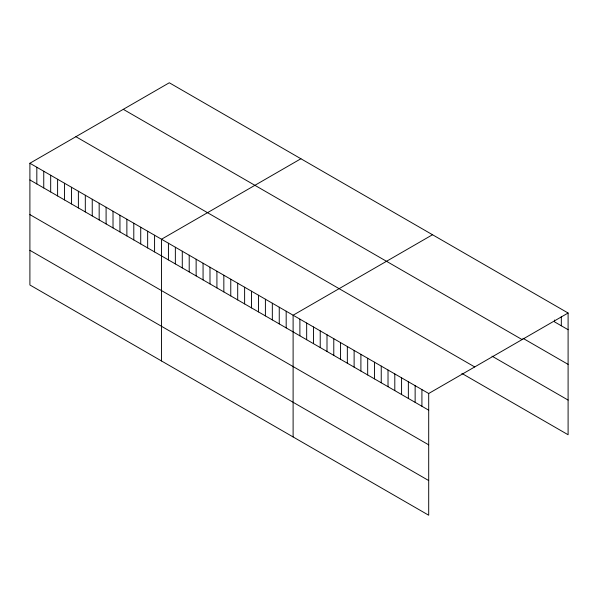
<?xml version="1.0" encoding="UTF-8"?>
<svg xmlns="http://www.w3.org/2000/svg" width="598" height="598" viewBox="0 0 598 598"><rect width="100%" height="100%" fill="white"/><g stroke="black" fill="none" stroke-linecap="round" stroke-linejoin="round"><path stroke-width="0.9" d="M29.9 163.254L428.699 393.499L428.699 515.229L29.9 284.984L29.9 163.254L169.301 82.771L568.1 313.016L568.1 434.746L461.888 373.421M300.906 158.754L161.505 239.237L161.505 360.96M432.511 234.737L293.11 315.221L293.11 436.944M428.699 393.499L568.1 313.016M568.1 329.7L554.54 321.874L554.54 320.02M522.906 338.266L568.1 364.361M123.3 109.337L522.099 339.574M492.019 356.154L568.1 400.077M75.901 136.695L474.7 366.94M29.9 179.938L428.699 410.183M29.9 214.6L428.699 444.845M29.9 250.315L428.699 480.56M561.32 316.514L561.32 325.783M421.919 389.59L421.919 406.266M415.139 385.673L415.139 402.349M408.359 381.756L408.359 398.44M401.579 377.846L401.579 394.523M394.8 373.929L394.8 390.614M388.02 370.02L388.02 386.697M381.24 366.103L381.24 382.78M374.46 362.186L374.46 378.87M367.68 358.277L367.68 374.953M360.9 354.36L360.9 371.037M354.121 350.443L354.121 367.127M347.341 346.534L347.341 363.21M340.561 342.617L340.561 359.301M333.781 338.7L333.781 355.384M327.001 334.79L327.001 351.467M320.222 330.873L320.222 347.558M313.449 326.964L313.449 343.641M306.669 323.047L306.669 339.724M299.89 319.13L299.89 335.814M286.18 311.222L286.18 327.898M279.251 307.223L279.251 323.899M272.329 303.223L272.329 319.9M265.4 299.224L265.4 315.901M258.478 295.225L258.478 311.902M251.549 291.226L251.549 307.903M244.619 287.227L244.619 303.904M237.698 283.228L237.698 299.904M230.768 279.229L230.768 295.905M223.839 275.23L223.839 291.906M216.917 271.23L216.917 287.907M209.988 267.231L209.988 283.908M203.066 263.232L203.066 279.909M196.137 259.233L196.137 275.91M189.207 255.234L189.207 271.911M182.285 251.235L182.285 267.911M175.356 247.236L175.356 263.912M168.427 243.237L168.427 259.913M154.576 235.238L154.576 251.915M147.654 231.239L147.654 247.923M140.724 227.24L140.724 243.924M133.795 223.241L133.795 239.925M126.873 219.242L126.873 235.926M119.944 215.243L119.944 231.927M113.015 211.244L113.015 227.928M106.093 207.244L106.093 223.929M99.163 203.245L99.163 219.929M92.242 199.246L92.242 215.93M85.312 195.247L85.312 211.931M78.383 191.248L78.383 207.932M71.461 187.249L71.461 203.933M64.532 183.25L64.532 199.934M57.602 179.251L57.602 195.935M50.681 175.251L50.681 191.936M43.751 171.252L43.751 187.936M36.829 167.253L36.829 183.937"/></g></svg>
